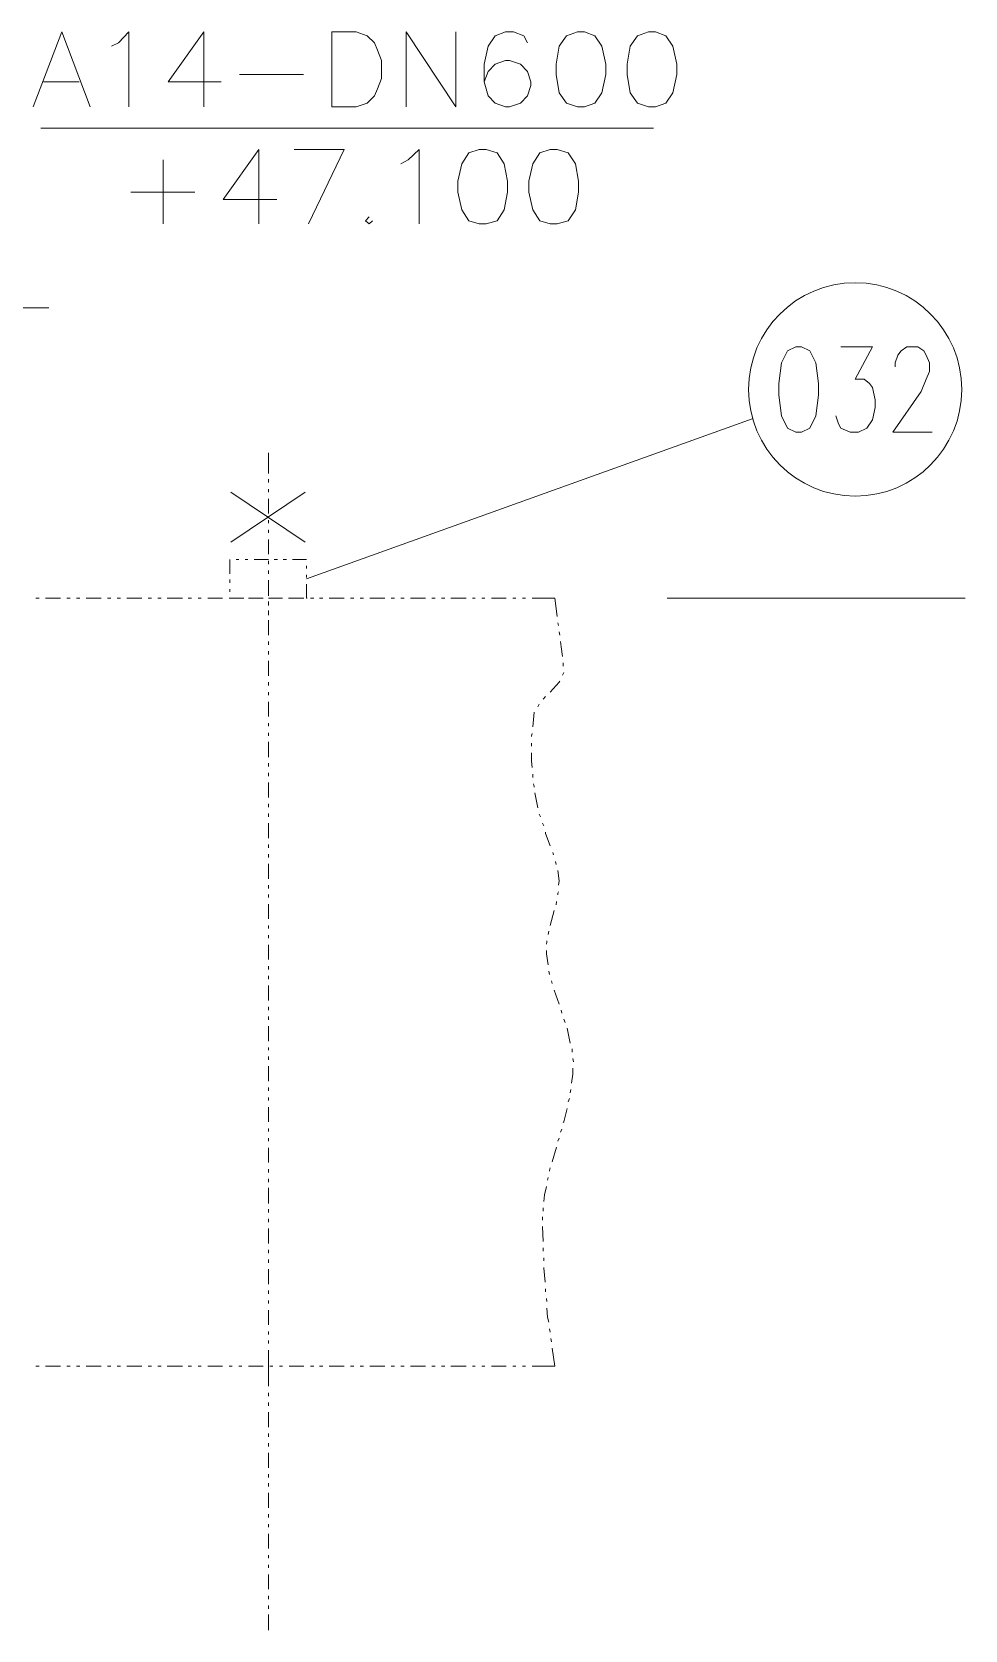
# Model space of a CAD drawing. Header units: millimetres. Extents: x 0 to 588, y 0 to 874.
# Drawn here: x 298.8 to 329.4, y 172.2 to 224.5 of the extents above; entities that cross this region are included whole.
import ezdxf

# ---------------------------------------------------------------- set-up
doc = ezdxf.new("R2010")
doc.units = ezdxf.units.MM
doc.layers.get('0').update_dxf_attribs({"lineweight": 18})

msp = doc.modelspace()

# ---------------------------------------------------------------- linework, layer by layer
at = {"color": 0, "lineweight": 0}
for points in [[(298.852, 222.081), (299.784, 224.536), (300.715, 222.081)], [(301.413, 224.07), (301.646, 224.176), (301.985, 224.536), (301.985, 222.081)], [(304.44, 224.536), (303.276, 222.906), (305.012, 222.906)], [(304.44, 224.536), (304.44, 222.081)], [(311.065, 222.081), (311.065, 224.536), (312.695, 222.081), (312.695, 224.536)], [(315.045, 224.176), (314.918, 224.409), (314.579, 224.536), (314.325, 224.536), (313.986, 224.409), (313.753, 224.07), (313.627, 223.478), (313.627, 222.906), (313.753, 222.44), (313.986, 222.208), (314.325, 222.081), (314.452, 222.081), (314.812, 222.208), (315.045, 222.44), (315.151, 222.779), (315.151, 222.906), (315.045, 223.245), (314.812, 223.478), (314.452, 223.605), (314.325, 223.605), (313.986, 223.478), (313.753, 223.245), (313.627, 222.906)], [(299.191, 222.906), (300.355, 222.906)], [(305.604, 223.139), (307.7, 223.139)], [(299.974, 221.382), (299.106, 221.382)], [(299.974, 221.382), (319.172, 221.382)], [(303.107, 220.345), (303.107, 218.25)], [(306.239, 220.684), (305.075, 219.054), (306.832, 219.054)], [(306.239, 220.684), (306.239, 218.25)], [(307.404, 220.684), (309.033, 220.684), (307.869, 218.25)], [(310.896, 220.218), (311.129, 220.345), (311.489, 220.684), (311.489, 218.25)], [(302.048, 219.287), (304.144, 219.287)], [(309.859, 218.482), (309.732, 218.355), (309.859, 218.25), (309.965, 218.355)], [(299.36, 215.498), (297.709, 215.498)], [(325.31, 214.228), (326.348, 214.228), (325.776, 213.169), (326.072, 213.169), (326.242, 213.021), (326.348, 212.894), (326.432, 212.492), (326.432, 212.238), (326.348, 211.836), (326.157, 211.561), (325.882, 211.434), (325.607, 211.434), (325.31, 211.561), (325.226, 211.709), (325.141, 211.963)], [(327.089, 213.572), (327.089, 213.699), (327.173, 213.953), (327.279, 214.101), (327.469, 214.228), (327.829, 214.228), (328.02, 214.101), (328.104, 213.953), (328.21, 213.699), (328.21, 213.423), (328.104, 213.169), (327.935, 212.767), (327.004, 211.434), (328.295, 211.434)], [(307.806, 206.629), (322.432, 211.878)], [(306.557, 210.079), (306.557, 210.756)], [(306.557, 209.783), (306.557, 209.889)], [(305.329, 209.465), (307.763, 207.835)], [(307.763, 209.465), (305.329, 207.835)], [(306.557, 209.465), (306.557, 209.571)], [(306.557, 208.767), (306.557, 209.254)], [(306.557, 208.449), (306.557, 208.555)], [(306.557, 208.132), (306.557, 208.238)], [(306.557, 207.433), (306.557, 207.92)], [(305.287, 207.264), (305.287, 206.798)], [(305.583, 207.264), (305.498, 207.264)], [(305.88, 207.264), (305.795, 207.264)], [(306.557, 207.264), (306.091, 207.264)], [(306.557, 207.116), (306.557, 207.222)], [(306.853, 207.264), (306.747, 207.264)], [(307.149, 207.264), (307.044, 207.264)], [(307.806, 207.264), (307.34, 207.264)], [(306.557, 206.798), (306.557, 206.904)], [(307.806, 206.968), (307.806, 207.052)], [(307.806, 206.671), (307.806, 206.756)], [(305.287, 206.608), (305.287, 206.502)], [(305.287, 206.29), (305.287, 206.206)], [(306.557, 206.1), (306.557, 206.587)], [(306.557, 206.354), (306.557, 206.079)], [(307.806, 205.994), (307.806, 206.46)], [(298.937, 205.994), (299.043, 205.994)], [(299.254, 205.994), (299.741, 205.994)], [(299.953, 205.994), (300.059, 205.994)], [(300.27, 205.994), (300.376, 205.994)], [(300.588, 205.994), (301.075, 205.994)], [(301.286, 205.994), (301.392, 205.994)], [(301.604, 205.994), (301.71, 205.994)], [(301.921, 205.994), (302.408, 205.994)], [(302.62, 205.994), (302.726, 205.994)], [(302.937, 205.994), (303.043, 205.994)], [(303.234, 205.994), (303.742, 205.994)], [(303.932, 205.994), (304.038, 205.994)], [(304.25, 205.994), (304.356, 205.994)], [(304.567, 205.994), (305.054, 205.994)], [(305.266, 205.994), (305.372, 205.994)], [(305.287, 205.994), (305.752, 205.994)], [(305.583, 205.994), (305.689, 205.994)], [(305.901, 205.994), (306.387, 205.994)], [(305.964, 205.994), (306.049, 205.994)], [(306.26, 205.994), (306.345, 205.994)], [(306.557, 205.994), (307.022, 205.994)], [(306.557, 205.782), (306.557, 205.888)], [(306.557, 205.867), (306.557, 205.761)], [(306.599, 205.994), (306.705, 205.994)], [(306.917, 205.994), (307.022, 205.994)], [(307.213, 205.994), (307.319, 205.994)], [(307.234, 205.994), (307.721, 205.994)], [(307.509, 205.994), (307.615, 205.994)], [(307.806, 205.994), (307.827, 205.994)], [(307.933, 205.994), (308.038, 205.994)], [(308.229, 205.994), (308.335, 205.994)], [(308.546, 205.994), (309.033, 205.994)], [(309.245, 205.994), (309.351, 205.994)], [(309.562, 205.994), (309.668, 205.994)], [(309.88, 205.994), (310.367, 205.994)], [(310.579, 205.994), (310.684, 205.994)], [(310.896, 205.994), (311.002, 205.994)], [(311.214, 205.994), (311.7, 205.994)], [(311.912, 205.994), (312.018, 205.994)], [(312.229, 205.994), (312.335, 205.994)], [(312.526, 205.994), (313.034, 205.994)], [(313.245, 205.994), (313.33, 205.994)], [(313.542, 205.994), (313.648, 205.994)], [(313.859, 205.994), (314.346, 205.994)], [(314.558, 205.994), (314.664, 205.994)], [(314.875, 205.994), (314.981, 205.994)], [(315.193, 205.994), (315.934, 205.994)], [(315.934, 205.994), (316.018, 205.401)], [(319.617, 205.994), (329.375, 205.994)], [(306.557, 205.486), (306.557, 205.592)], [(306.557, 205.549), (306.557, 205.444)], [(306.557, 204.787), (306.557, 205.274)], [(306.557, 205.232), (306.557, 204.957)], [(316.039, 205.19), (316.061, 205.105)], [(316.082, 204.893), (316.103, 204.787)], [(306.557, 204.47), (306.557, 204.576)], [(306.557, 204.153), (306.557, 204.258)], [(316.124, 204.576), (316.145, 204.406), (316.188, 204.089)], [(306.557, 203.454), (306.557, 203.941)], [(316.23, 203.56), (316.188, 203.475)], [(316.209, 203.877), (316.209, 203.772)], [(306.557, 203.137), (306.557, 203.242)], [(316.103, 203.285), (316.082, 203.242), (315.786, 202.925)], [(306.557, 202.819), (306.557, 202.925)], [(306.557, 202.12), (306.557, 202.607)], [(315.426, 202.523), (315.383, 202.438)], [(315.637, 202.777), (315.553, 202.692)], [(315.256, 202.269), (315.214, 201.782)], [(306.557, 201.803), (306.557, 201.909)], [(306.557, 201.486), (306.557, 201.591)], [(315.193, 201.57), (315.172, 201.486), (315.172, 201.464)], [(306.557, 200.787), (306.557, 201.295)], [(315.172, 201.253), (315.172, 201.147)], [(315.172, 200.935), (315.172, 200.66), (315.193, 200.448)], [(306.557, 200.491), (306.557, 200.596)], [(306.557, 200.173), (306.557, 200.279)], [(306.557, 199.475), (306.557, 199.962)], [(315.214, 200.237), (315.214, 200.131)], [(315.235, 199.919), (315.256, 199.834), (315.256, 199.813)], [(315.277, 199.623), (315.383, 199.136)], [(306.557, 199.157), (306.557, 199.263)], [(306.557, 198.84), (306.557, 198.946)], [(315.426, 198.924), (315.468, 198.84)], [(306.557, 198.141), (306.557, 198.628)], [(315.531, 198.628), (315.574, 198.543)], [(315.637, 198.332), (315.637, 198.289), (315.786, 197.887)], [(306.557, 197.824), (306.557, 197.929)], [(306.557, 197.506), (306.557, 197.612)], [(306.557, 196.808), (306.557, 197.294)], [(315.87, 197.675), (315.891, 197.591)], [(315.955, 197.379), (315.976, 197.273)], [(316.039, 197.083), (316.082, 196.744), (316.061, 196.596)], [(306.557, 196.49), (306.557, 196.596)], [(306.557, 196.194), (306.557, 196.3)], [(316.061, 196.384), (316.039, 196.342), (316.039, 196.279)], [(306.557, 195.495), (306.557, 195.982)], [(315.913, 195.77), (315.786, 195.284)], [(315.997, 196.067), (315.976, 195.961)], [(306.557, 195.178), (306.557, 195.284)], [(306.557, 194.86), (306.557, 194.966)], [(306.557, 194.162), (306.557, 194.649)], [(315.68, 194.776), (315.68, 194.733), (315.659, 194.67)], [(315.743, 195.093), (315.722, 194.987)], [(315.659, 194.458), (315.659, 194.352), (315.722, 193.993)], [(306.557, 193.844), (306.557, 193.95)], [(306.557, 193.527), (306.557, 193.633)], [(315.743, 193.781), (315.764, 193.675)], [(306.557, 192.828), (306.557, 193.315)], [(315.828, 193.463), (315.849, 193.379)], [(315.913, 193.167), (316.082, 192.701)], [(306.557, 192.511), (306.557, 192.617)], [(306.557, 192.193), (306.557, 192.299)], [(316.145, 192.511), (316.166, 192.405)], [(316.23, 192.214), (316.272, 192.109)], [(306.557, 191.495), (306.557, 191.982)], [(316.336, 191.918), (316.442, 191.431)], [(306.557, 191.198), (306.557, 191.283)], [(306.557, 190.881), (306.557, 190.987)], [(316.505, 191.241), (316.505, 191.135)], [(306.557, 190.183), (306.557, 190.669)], [(316.526, 190.606), (316.526, 190.415), (316.484, 190.119)], [(316.526, 190.923), (316.548, 190.817)], [(306.557, 189.865), (306.557, 189.971)], [(306.557, 189.548), (306.557, 189.653)], [(316.421, 189.611), (316.378, 189.505)], [(316.463, 189.907), (316.442, 189.802)], [(306.557, 188.849), (306.557, 189.336)], [(316.336, 189.293), (316.23, 188.849), (316.209, 188.828)], [(306.557, 188.531), (306.557, 188.637)], [(316.166, 188.616), (316.124, 188.51)], [(306.557, 188.214), (306.557, 188.32)], [(306.557, 187.516), (306.557, 188.002)], [(315.997, 188.024), (315.849, 187.537)], [(316.082, 188.32), (316.039, 188.214)], [(315.786, 187.346), (315.764, 187.262), (315.764, 187.24)], [(306.557, 187.198), (306.557, 187.304)], [(306.557, 186.881), (306.557, 186.986)], [(315.722, 187.029), (315.701, 186.944)], [(306.557, 186.182), (306.557, 186.69)], [(315.659, 186.732), (315.595, 186.457), (315.574, 186.245)], [(306.557, 185.886), (306.557, 185.992)], [(315.553, 186.034), (315.553, 185.928)], [(306.557, 185.568), (306.557, 185.674)], [(306.557, 184.87), (306.557, 185.357)], [(315.531, 185.738), (315.531, 185.632)], [(315.531, 185.42), (315.553, 184.933)], [(315.553, 184.721), (315.553, 184.616)], [(306.557, 184.552), (306.557, 184.658)], [(306.557, 184.235), (306.557, 184.34)], [(315.574, 184.404), (315.574, 184.298)], [(306.557, 183.536), (306.557, 184.023)], [(315.574, 184.087), (315.574, 184.065), (315.616, 183.6)], [(306.557, 183.219), (306.557, 183.325)], [(315.637, 183.388), (315.637, 183.282)], [(306.557, 182.901), (306.557, 183.007)], [(306.557, 182.203), (306.557, 182.69)], [(315.659, 183.071), (315.68, 182.965)], [(315.68, 182.753), (315.701, 182.457), (315.743, 182.287)], [(306.557, 181.885), (306.557, 181.991)], [(306.557, 181.589), (306.557, 181.695)], [(315.764, 182.076), (315.786, 181.97)], [(315.807, 181.758), (315.828, 181.652)], [(306.557, 180.7), (306.557, 181.377)], [(315.849, 181.441), (315.934, 180.848)], [(298.937, 180.848), (299.043, 180.848)], [(299.254, 180.848), (299.741, 180.848)], [(299.953, 180.848), (300.059, 180.848)], [(300.27, 180.848), (300.376, 180.848)], [(300.588, 180.848), (301.075, 180.848)], [(301.286, 180.848), (301.392, 180.848)], [(301.604, 180.848), (301.71, 180.848)], [(301.921, 180.848), (302.408, 180.848)], [(302.62, 180.848), (302.726, 180.848)], [(302.937, 180.848), (303.043, 180.848)], [(303.234, 180.848), (303.742, 180.848)], [(303.932, 180.848), (304.038, 180.848)], [(304.25, 180.848), (304.356, 180.848)], [(304.567, 180.848), (305.054, 180.848)], [(305.266, 180.848), (305.372, 180.848)], [(305.583, 180.848), (305.689, 180.848)], [(305.901, 180.848), (306.387, 180.848)], [(306.557, 180.7), (306.557, 180.192)], [(306.599, 180.848), (306.705, 180.848)], [(306.917, 180.848), (307.022, 180.848)], [(307.234, 180.848), (307.721, 180.848)], [(307.933, 180.848), (308.038, 180.848)], [(308.229, 180.848), (308.335, 180.848)], [(308.546, 180.848), (309.033, 180.848)], [(309.245, 180.848), (309.351, 180.848)], [(309.562, 180.848), (309.668, 180.848)], [(309.88, 180.848), (310.367, 180.848)], [(310.579, 180.848), (310.684, 180.848)], [(310.896, 180.848), (311.002, 180.848)], [(311.214, 180.848), (311.7, 180.848)], [(311.912, 180.848), (312.018, 180.848)], [(312.229, 180.848), (312.335, 180.848)], [(312.526, 180.848), (313.034, 180.848)], [(313.245, 180.848), (313.33, 180.848)], [(313.542, 180.848), (313.648, 180.848)], [(313.859, 180.848), (314.346, 180.848)], [(314.558, 180.848), (314.664, 180.848)], [(314.875, 180.848), (314.981, 180.848)], [(315.193, 180.848), (315.934, 180.848)], [(306.557, 179.98), (306.557, 179.874)], [(306.557, 179.663), (306.557, 179.557)], [(306.557, 179.345), (306.557, 178.858)], [(306.557, 178.647), (306.557, 178.541)], [(306.557, 178.329), (306.557, 178.223)], [(306.557, 178.012), (306.557, 177.525)], [(306.557, 177.313), (306.557, 177.207)], [(306.557, 177.017), (306.557, 176.911)], [(306.557, 176.699), (306.557, 176.213)], [(306.557, 176.001), (306.557, 175.895)], [(306.557, 175.683), (306.557, 175.577)], [(306.557, 175.366), (306.557, 174.879)], [(306.557, 174.667), (306.557, 174.561)], [(306.557, 174.35), (306.557, 174.244)], [(306.557, 174.032), (306.557, 173.546)], [(306.557, 173.334), (306.557, 173.228)], [(306.557, 173.016), (306.557, 172.911)], [(306.557, 172.72), (306.557, 172.212)]]:
    msp.add_lwpolyline(points, dxfattribs=at)
for points in [[(308.631, 222.081), (308.631, 224.536), (309.435, 224.536), (309.795, 224.409), (310.028, 224.176), (310.134, 223.943), (310.261, 223.605), (310.261, 223.012), (310.134, 222.673), (310.028, 222.44), (309.795, 222.208), (309.435, 222.081)], [(316.675, 224.536), (316.315, 224.409), (316.082, 224.07), (315.976, 223.478), (315.976, 223.139), (316.082, 222.546), (316.315, 222.208), (316.675, 222.081), (316.907, 222.081), (317.246, 222.208), (317.479, 222.546), (317.606, 223.139), (317.606, 223.478), (317.479, 224.07), (317.246, 224.409), (316.907, 224.536)], [(319.003, 224.536), (318.643, 224.409), (318.41, 224.07), (318.304, 223.478), (318.304, 223.139), (318.41, 222.546), (318.643, 222.208), (319.003, 222.081), (319.236, 222.081), (319.574, 222.208), (319.807, 222.546), (319.934, 223.139), (319.934, 223.478), (319.807, 224.07), (319.574, 224.409), (319.236, 224.536)], [(313.457, 220.684), (313.118, 220.578), (312.886, 220.218), (312.759, 219.647), (312.759, 219.287), (312.886, 218.715), (313.118, 218.355), (313.457, 218.25), (313.69, 218.25), (314.05, 218.355), (314.283, 218.715), (314.389, 219.287), (314.389, 219.647), (314.283, 220.218), (314.05, 220.578), (313.69, 220.684)], [(315.786, 220.684), (315.447, 220.578), (315.214, 220.218), (315.087, 219.647), (315.087, 219.287), (315.214, 218.715), (315.447, 218.355), (315.786, 218.25), (316.018, 218.25), (316.378, 218.355), (316.611, 218.715), (316.717, 219.287), (316.717, 219.647), (316.611, 220.218), (316.378, 220.578), (316.018, 220.684)], [(323.829, 214.228), (323.554, 214.101), (323.363, 213.699), (323.279, 213.021), (323.279, 212.64), (323.363, 211.963), (323.554, 211.561), (323.829, 211.434), (324.019, 211.434), (324.295, 211.561), (324.485, 211.963), (324.57, 212.64), (324.57, 213.021), (324.485, 213.699), (324.295, 214.101), (324.019, 214.228)]]:
    msp.add_lwpolyline(points, close=True, dxfattribs=at)
msp.add_circle((325.776, 212.831), 3.493, dxfattribs=at)

doc.saveas('drawing.dxf')
